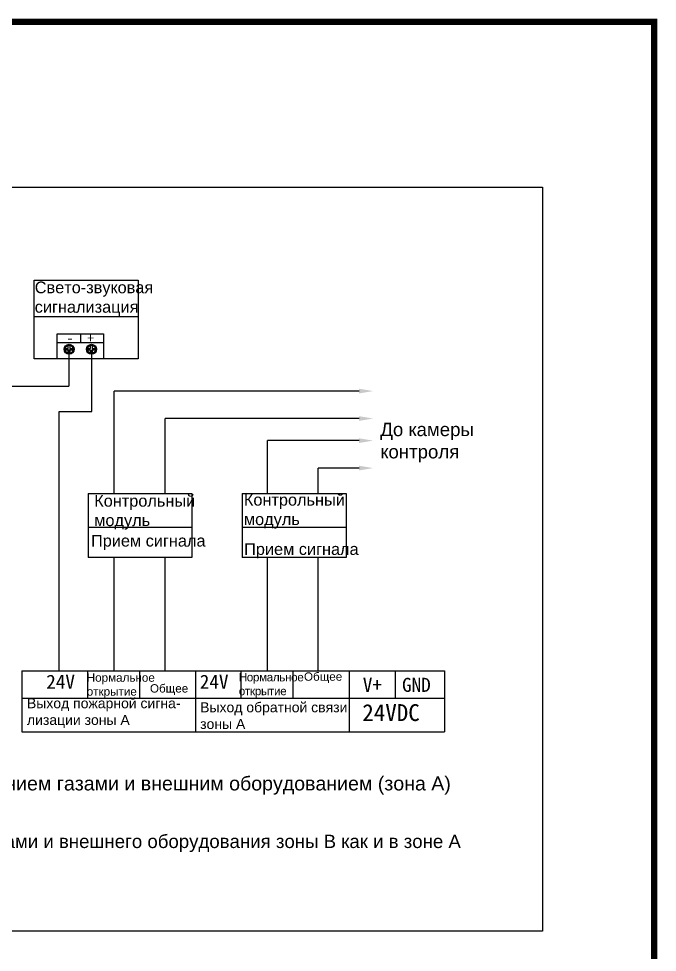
# Model space of a CAD drawing. Extents: x 48388 to 147340, y 33806 to 122092.
# Drawn here: x 116851 to 118766, y 63969 to 66768 of the extents above; entities that cross this region are included whole.
import ezdxf

# ---------------------------------------------------------------- set-up
doc = ezdxf.new("R2010")
doc.units = 0
doc.header["$LTSCALE"] = 1000
doc.header["$MEASUREMENT"] = 0
doc.layers.get('0').update_dxf_attribs({"linetype": 'CONTINUOUS'})
doc.styles.get("Standard").update_dxf_attribs({"font": 'GBENOR', "bigfont": 'GBCBIG'})

msp = doc.modelspace()

# ---------------------------------------------------------------- linework, layer by layer
for p, q in [((117208.6, 65984.4), (117208.6, 65748.3)), ((116897.2, 65875.2), (117208.6, 65875.2)), ((116965.7, 65748.3), (116965.7, 65823.3)), ((116965.7, 65823.3), (117105.5, 65823.3)), ((117035.8, 65823.3), (117035.8, 65797.8)), ((117105.5, 65823.3), (117105.5, 65748.3)), ((116965.7, 65797.8), (117105.5, 65797.8)), ((117001.2, 65776.1), (117001.2, 65666.6)), ((117069.7, 65590.5), (117069.7, 65775.5)), ((116709.9, 65666.6), (117001.2, 65666.6)), ((117137.3, 65344.7), (117137.3, 65651.9)), ((116972.2, 64813.2), (116972.2, 65590.5)), ((116972.2, 65590.5), (117069.7, 65590.5)), ((117290.1, 65344.7), (117290.1, 65569.6)), ((117596.5, 65344.7), (117596.5, 65503.3)), ((117749.3, 65344.7), (117749.3, 65421)), ((117058.7, 65344.7), (117058.7, 65153.1)), ((117058.7, 65344.7), (117370.1, 65344.7)), ((117370.1, 65344.7), (117370.1, 65153.1)), ((117521.1, 65344.7), (117521.1, 65153.1)), ((117521.1, 65344.7), (117832.5, 65344.7)), ((117832.5, 65344.7), (117832.5, 65153.1)), ((117058.7, 65244.3), (117370.1, 65244.3)), ((117521.1, 65244.3), (117832.5, 65244.3)), ((117137.3, 64813.3), (117137.3, 65153.1)), ((117290.1, 64813.3), (117290.1, 65153.1)), ((117596.5, 64813.3), (117596.5, 65153.1)), ((117749.3, 64813.3), (117749.3, 65153.1)), ((116860.3, 64813.3), (116859.9, 64630.5)), ((116860.3, 64813.3), (118127.6, 64813.3)), ((117056.8, 64813.1), (117056.8, 64730.8)), ((117212.8, 64812.9), (117212.8, 64730.8)), ((117381, 64812.7), (117380.9, 64630.5)), ((117517.3, 64813.1), (117517.3, 64730.8)), ((117673.3, 64812.9), (117673.3, 64730.8)), ((117842.4, 64812.2), (117842.4, 64630.5)), ((117979.9, 64813.1), (117979.9, 64730.8)), ((118127.6, 64813.3), (118127.9, 64630.5)), ((116860.5, 64730.8), (118127.8, 64730.8)), ((116859.9, 64630.5), (118127.9, 64630.5))]:
    msp.add_line(p, q)
at = {"const_width": 19.4}
msp.add_lwpolyline([(111175, 61179.5), (118756.6, 61179.5), (118756.6, 66758.8), (111175, 66758.8)], close=True, dxfattribs=at)
msp.add_lwpolyline([(114649, 66262.8), (118421.8, 66262.8), (118421.8, 64032.5), (114649, 64032.5)], close=True)
for points in [[(117208.6, 65748.3), (116897.2, 65748.3), (116897.2, 65984.4), (117208.6, 65984.4)], [(116999.3, 65779.3), (116999.3, 65789)], [(117004, 65789.1), (117004, 65779.3)], [(117066.5, 65779.3), (117066.5, 65789)], [(117071.1, 65789.1), (117071.1, 65779.3)], [(116990, 65779.3), (116999.3, 65779.3)], [(116999.3, 65774.3), (116990.2, 65774.3)], [(116999.3, 65765.4), (116999.3, 65774.3)], [(117004, 65779.3), (117013.8, 65779.3)], [(117004, 65774.3), (117004, 65765.3)], [(117013.7, 65774.3), (117004, 65774.3)], [(117057.2, 65779.3), (117066.5, 65779.3)], [(117066.5, 65774.3), (117057.4, 65774.3)], [(117066.5, 65765.4), (117066.5, 65774.3)], [(117071.1, 65779.3), (117081, 65779.3)], [(117071.1, 65774.3), (117071.1, 65765.3)], [(117080.8, 65774.3), (117071.1, 65774.3)], [(117871.8, 65651.9), (117137.3, 65651.9)], [(117871.8, 65569.6), (117290.1, 65569.6)], [(117871.8, 65503.3), (117596.5, 65503.3)], [(117871.8, 65421), (117749.3, 65421)], [(117370.1, 65153.1), (117058.7, 65153.1)], [(117832.5, 65153.1), (117521.1, 65153.1)]]:
    msp.add_lwpolyline(points)
for centre, radius in [((117001.9, 65777.2), 15), ((117001.9, 65777.2), 12.1), ((117069.1, 65777.2), 15), ((117069.1, 65777.2), 12.1)]:
    msp.add_circle(centre, radius)
for points in [[(117871.8, 65658.9), (117913.9, 65651.9), (117871.8, 65644.8)], [(117871.8, 65576.6), (117913.9, 65569.6), (117871.8, 65562.5)], [(117871.8, 65510.3), (117913.9, 65503.3), (117871.8, 65496.3)], [(117871.8, 65428), (117913.9, 65421), (117871.8, 65414)]]:
    msp.add_solid(points)

# ---------------------------------------------------------------- texts
at = {"attachment_point": 1}
for s, insert, char_height, width in [('{\\fArial|b0|i0|c204|p34;Свето-звуковая\\Pсигнализация}', (116898.8, 65980.2), 35, 835.844), ('{\\f宋体|b0|i0|c134|p54;+}', (117056.1, 65825.7), 29.582, 38.382), ('{\\f宋体|b0|i0|c134|p54;-}', (116994.7, 65825.7), 29.582, 38.382), ('{\\fArial|b0|i0|c204|p34;До камеры\\Pконтроля}', (117935.3, 65556.8), 40, 2645.25), ('{\\fArial|b0|i0|c204|p34;Контрольный \\Pмодуль}', (117077.2, 65340.4), 35, 835.844), ('{\\fArial|b0|i0|c204|p34;Контрольный \\Pмодуль}', (117526.1, 65343.5), 35, 835.844), ('{\\fArial|b0|i0|c204|p34;Прием сигнала}', (117067.6, 65220.8), 35, 450.781), ('{\\fArial|b0|i0|c204|p34;Прием сигнала}', (117526.9, 65195.7), 35, 450.781), ('{\\fArial|b0|i0|c204|p34;Нормальное\\Pоткрытие}', (117054.8, 64805.4), 25, 290.331), ('{\\fArial|b0|i0|c204|p34;\\T0.95;Нормальное\\Pоткрытие}', (117510.9, 64806.7), 25, 290.331), ('{\\fArial|b0|i0|c204|p34;Общее}', (117706.4, 64808.4), 25, 290.331), ('{\\f宋体|b0|i0|c134|p2;24V}', (116933.3, 64801.4), 42.188, 156.779), ('{\\f宋体|b0|i0|c134|p2;24V}', (117393.8, 64801.4), 42.188, 156.779), ('{\\f宋体|b0|i0|c134|p2;V+}', (117882.9, 64792.2), 42.188, 156.779), ('{\\f宋体|b0|i0|c134|p2;GND}', (118000.6, 64792.2), 42.188, 156.779), ('{\\fArial|b0|i0|c204|p34;Общее}', (117244.4, 64773), 25, 290.331), ('{\\fArial|b0|i0|c204|p34;Выход пожарной сигна-\\Pлизации зоны А}', (116875.5, 64730.9), 30, 921.919), ('{\\fArial|b0|i0|c204|p34;Выход обратной связи\\Pзоны А}', (117395, 64718.8), 30, 921.919), ('{\\f黑体|b0|i0|c134|p2;24VDC}', (117881.4, 64713.2), 50.625, 207.2), ('{\\fArial|b0|i0|c0|p34;II. \\fArial|b0|i0|c204|p34;Схема соединения устройства управления пожаротушением газами и внешним оборудованием (зона А)}', (115216.9, 64496.5), 42, 3021.24), ('{\\fArial|b0|i0|c204|p34;Схема соединения устройства управления пожаротушением газами и внешнего оборудования зоны В как и в зоне А}', (115128.7, 64321.8), 40, 3923)]:
    msp.add_mtext(s, dxfattribs=dict(at, insert=insert, char_height=char_height, width=width))

doc.saveas('drawing.dxf')
